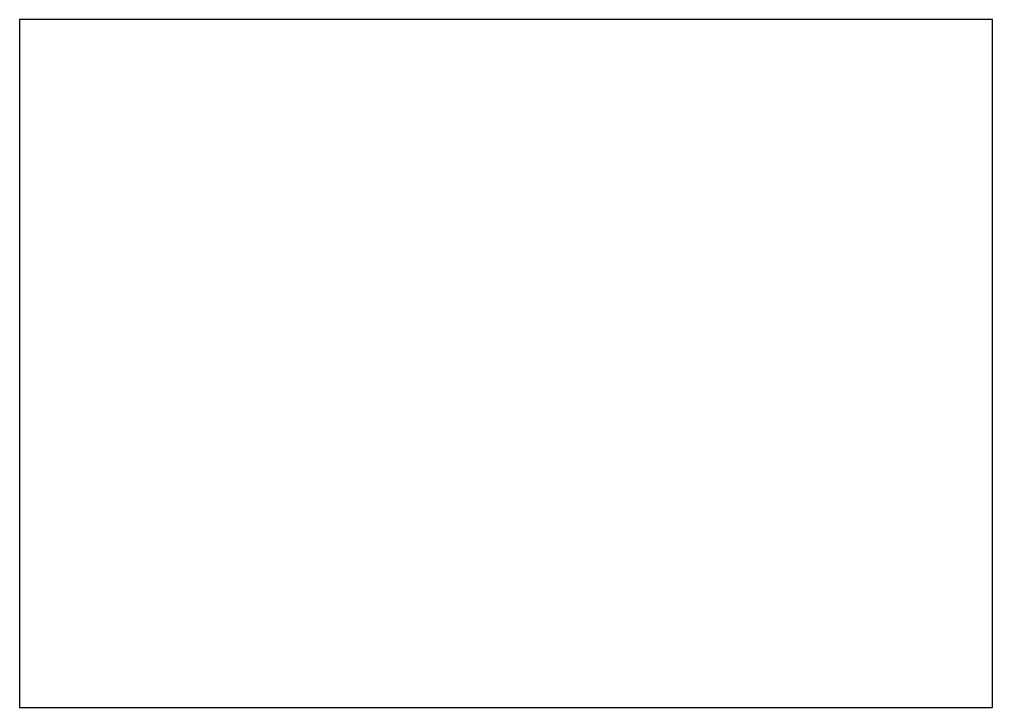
# Paper-space layout 'Layout1' of a CAD drawing. Header units: millimetres. Extents: x 0 to 420, y 0 to 297.
import ezdxf

# ---------------------------------------------------------------- set-up
doc = ezdxf.new("R2010")
doc.units = ezdxf.units.MM
doc.layers.add('TITLE', color=7, linetype='CONTINUOUS')

psp = doc.layouts.get("Layout1")

# ---------------------------------------------------------------- linework, layer by layer
at = {"layer": 'TITLE'}
for p, q in [((420, 297), (0, 297)), ((0, 297), (0, 0)), ((420, 0), (420, 297)), ((0, 0), (420, 0))]:
    psp.add_line(p, q, dxfattribs=at)

doc.saveas('drawing.dxf')
